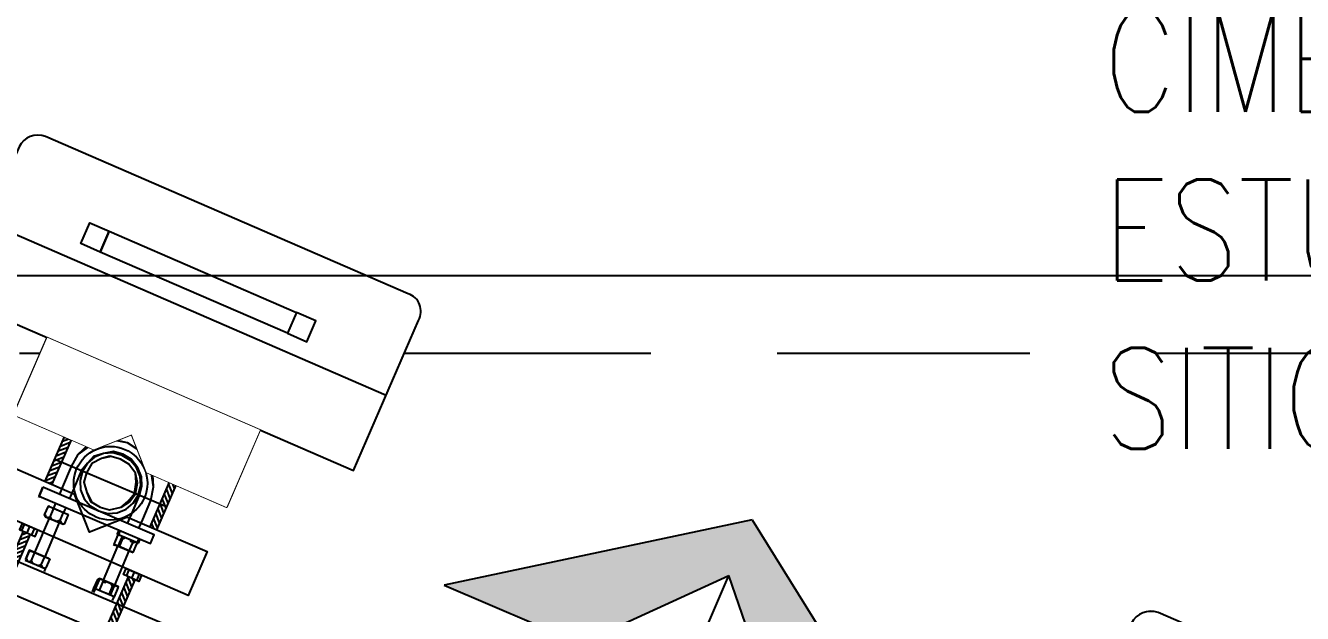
# Model space of a CAD drawing. Header units: millimetres. Extents: x 0 to 257, y -23 to 320.
# Drawn here: x 69.166 to 70.43, y -8.801 to -8.22 of the extents above; entities that cross this region are included whole.
import ezdxf

# ---------------------------------------------------------------- set-up
doc = ezdxf.new("R2010")
doc.units = ezdxf.units.MM
doc.header["$LTSCALE"] = 0.1
doc.set_wipeout_variables(frame=1)
doc.linetypes.add('DASHED2', pattern=[0.375, 0.25, -0.125])
for name, color, linetype in [('8', 8, 'Continuous'), ('FIBRA OPTICA AT&T', 5, 'Continuous'), ('titulos', 170, 'Continuous')]:
    doc.layers.add(name, color=color, linetype=linetype)
doc.styles.add('Romans', font='romans.shx', dxfattribs={"width": 0.8})
pattern_1 = [(135, (32.1043925, -60.0973595), (-0.00265165043, -0.00265165043), [])]
pattern_2 = [(45, (-32.1043925, -60.0973595), (0.00265165043, -0.00265165043), [])]

# ---------------------------------------------------------------- blocks, each defined once
blk = doc.blocks.new('FLECHA')
blk.add_hatch(color=256).paths.add_polyline_path([(0, 1.6239), (-0.2858, 1.4238), (-0.1214, 1.4238), (0, 1.5572), (0.1214, 1.4238), (0.2858, 1.4238)])
for p, q in [((0, 1.6239), (-0.2858, 1.4238)), ((0, 1.6239), (0.2858, 1.4238)), ((-0.1214, 1.4238), (0, 1.5572)), ((0.1214, 1.4238), (0, 1.5572)), ((0, 0), (0, 1.5572)), ((-0.2858, 1.4238), (-0.1214, 1.4238)), ((0.2858, 1.4238), (0.1214, 1.4238))]:
    blk.add_line(p, q)
blk = doc.blocks.new('Antena RF')
at = {"layer": '8', "ltscale": 0.05}
h = blk.add_hatch(dxfattribs=at)
h.set_pattern_fill('ANSI31', color=256, scale=0.03, angle=90, style=0)
h.set_pattern_definition(pattern_1)
h.paths.add_polyline_path([(-0.0602, 0.0779), (-0.0528, 0.0779), (-0.0528, 0.1578), (-0.0602, 0.1578)])
h = blk.add_hatch(dxfattribs=at)
h.set_pattern_fill('ANSI31', color=256, scale=0.03, angle=90, style=0)
h.set_pattern_definition(pattern_2)
h.paths.add_polyline_path([(0.0602, 0.0779), (0.0528, 0.0779), (0.0528, 0.1578), (0.0602, 0.1578)])
h = blk.add_hatch(dxfattribs=at)
h.set_pattern_fill('ANSI31', color=256, scale=0.03, angle=90, style=0)
h.set_pattern_definition(pattern_1)
h.paths.add_polyline_path([(-0.0528, 0.024), (-0.0602, 0.024), (-0.0602, -0.024), (-0.0528, -0.024)])
h = blk.add_hatch(dxfattribs=at)
h.set_pattern_fill('ANSI31', color=256, scale=0.03, angle=90, style=0)
h.set_pattern_definition(pattern_2)
h.paths.add_polyline_path([(0.0528, 0.024), (0.0602, 0.024), (0.0602, -0.024), (0.0528, -0.024)])
for points in [[(-0.0528, 0.0779), (-0.0528, 0.1578), (-0.0602, 0.1578), (-0.0602, 0.0779)], [(0.0528, 0.0779), (0.0528, 0.1578), (0.0602, 0.1578), (0.0602, 0.0779)], [(-0.0602, 0.024), (-0.0602, -0.024), (-0.0528, -0.024), (-0.0528, 0.024)], [(0.0602, 0.024), (0.0602, -0.024), (0.0528, -0.024), (0.0528, 0.024)]]:
    blk.add_lwpolyline(points)
for p, q in [((-0.062, 0.0779), (-0.062, 0.0713)), ((-0.0565, 0.0713), (-0.0565, 0.0779)), ((-0.0565, 0.0713), (-0.0565, 0.0779)), ((-0.051, 0.0779), (-0.051, 0.0713)), ((0.051, 0.0779), (0.051, 0.0713)), ((0.0565, 0.0713), (0.0565, 0.0779)), ((0.0565, 0.0713), (0.0565, 0.0779)), ((0.062, 0.0779), (0.062, 0.0713))]:
    blk.add_line(p, q, dxfattribs=at)
for points in [[(-0.0643, 0.0713), (-0.0643, 0.0779), (-0.0476, 0.0779), (-0.0476, 0.0713)], [(0.0643, 0.0713), (0.0643, 0.0779), (0.0476, 0.0779), (0.0476, 0.0713)]]:
    blk.add_lwpolyline(points, close=True, dxfattribs=at)
for points in [[(-0.0286, 0.024), (-0.1147, 0.024), (-0.1147, 0.0713), (0.1147, 0.0713), (0.1147, 0.024), (0.0286, 0.024)], [(-0.0286, 0.024), (0, 0.0526), (0.0286, 0.024)], [(-0.0286, -0.024), (0, -0.0526), (0.0286, -0.024)]]:
    blk.add_lwpolyline(points, dxfattribs=at)
blk.add_circle((0, 0), 0.0364, dxfattribs=at)
at = {"ltscale": 450}
blk.add_wipeout([(-0.2155, -0.1072), (0.2155, -0.1072), (0.2155, -0.2692), (0.2124, -0.279), (0.205, -0.2863), (0.1955, -0.2892), (-0.1955, -0.2892), (-0.2063, -0.2869), (-0.2136, -0.2793), (-0.2155, -0.2691)], dxfattribs=at)
blk.add_line((-0.2155, -0.1882), (0.2155, -0.1882), dxfattribs=at)
blk.add_lwpolyline([(-0.1955, -0.2892), (0.1955, -0.2892, 0.379386), (0.2155, -0.2692), (0.2155, -0.1072), (-0.2155, -0.1072), (-0.2155, -0.2691, 0.470848)], format="xyb", close=True, dxfattribs=at)
for points in [[(-0.1015, -0.2057), (-0.1225, -0.2057), (-0.1225, -0.2282), (-0.1015, -0.2282)], [(-0.1015, -0.2057), (0.1004, -0.2057), (0.1004, -0.2282), (-0.1015, -0.2282)], [(0.1004, -0.2057), (0.1214, -0.2057), (0.1214, -0.2282), (0.1004, -0.2282)]]:
    blk.add_lwpolyline(points, close=True, dxfattribs=at)
at = {"layer": '8', "ltscale": 0.05}
blk.add_lwpolyline([(0.0286, -0.024), (0.1147, -0.024), (0.1147, -0.1072), (-0.1147, -0.1072), (-0.1147, -0.024), (-0.0286, -0.024)], dxfattribs=at)
blk.add_wipeout([(-0.1147, -0.1072), (-0.1147, -0.024), (-0.0286, -0.024), (0, -0.0526), (0.0286, -0.024), (0.1147, -0.024), (0.1147, -0.1072)])
blk = doc.blocks.new('A$C462F3C73')
at = {"linetype": 'Continuous'}
for points in [[(40.833, -59.75), (-41.917, -59.667)], [(22.917, -61.667), (41.167, -61.667)], [(33.833, -61.75), (33.833, -62), (35.167, -62)], [(33.833, -61.75), (33.833, -62), (35.083, -62)], [(35.167, -61.75), (35.167, -62), (35.083, -62)], [(35.083, -62), (35.083, -61.75)], [(35.167, -61.75), (35.167, -62)], [(35.167, -62), (35.167, -61.75)], [(38.333, -61.75), (38.333, -61.917), (39.667, -61.917)], [(38.333, -61.75), (38.333, -61.917), (39.667, -61.917)], [(38.333, -62.583), (38.333, -62), (38.417, -61.917), (38.583, -61.917), (38.667, -62), (38.667, -62.583), (38.333, -62.583)], [(38.417, -61.917), (38.333, -62)], [(38.333, -62.583), (38.333, -62), (38.333, -62), (38.417, -61.917), (38.583, -61.917), (38.583, -62), (38.667, -62), (38.667, -62.583), (38.333, -62.583)], [(38.417, -61.917), (38.333, -62)], [(38.667, -62), (38.75, -62), (38.833, -61.917), (39.167, -61.917), (39.25, -62), (39.333, -62)], [(38.667, -62), (38.75, -62), (38.833, -61.917), (39.167, -61.917), (39.25, -62), (39.333, -62)], [(39.333, -62.583), (39.333, -62), (39.417, -61.917), (39.583, -61.917), (39.583, -62), (39.667, -62)], [(39.333, -62.583), (39.333, -62), (39.333, -62), (39.417, -61.917), (39.583, -61.917), (39.583, -62), (39.667, -62)], [(39.583, -61.917), (39.667, -62)], [(39.583, -61.917), (39.667, -62)], [(39.583, -61.917), (39.667, -62)], [(39.583, -61.917), (39.667, -62)], [(39.583, -61.917), (39.667, -62)], [(39.583, -61.917), (39.667, -62)], [(33.833, -62.583), (33.833, -62), (34.167, -62), (34.167, -62.583), (34.083, -62.583), (34, -62.667), (33.917, -62.667), (33.833, -62.583), (33.833, -62.583)], [(33.917, -62), (33.833, -62)], [(33.833, -62.583), (33.833, -62), (34.083, -62), (34.083, -62.583), (34, -62.667), (33.833, -62.667), (33.833, -62.583), (33.833, -62.583)], [(33.833, -62), (33.833, -62)], [(33.917, -62.667), (33.833, -62.583)], [(33.833, -62.667), (33.833, -62.583)], [(33.833, -62.667), (35.083, -62.667)], [(33.917, -62.667), (35.083, -62.667)], [(34.083, -62), (34.833, -62)], [(34.833, -62.583), (34.667, -62.583), (34.667, -62.667), (34.25, -62.667), (34.25, -62.583), (34.083, -62.583)], [(34.083, -62.667), (34.083, -64.917)], [(34.083, -62.667), (34.083, -64.917)], [(34.167, -62), (34.833, -62)], [(34.833, -62.583), (34.667, -62.583), (34.667, -62.667), (34.333, -62.667), (34.25, -62.583), (34.167, -62.583)], [(34.833, -62.583), (34.833, -62), (35.083, -62)], [(34.833, -62.583), (34.833, -62), (35.083, -62)], [(35.083, -62.583), (35.083, -62.667), (34.833, -62.667), (34.833, -62.583), (34.833, -62.583)], [(35.083, -62.583), (35.083, -62.667), (34.833, -62.667), (34.833, -62.583)], [(34.833, -62.667), (34.833, -64.917)], [(34.833, -62.667), (34.833, -64.917)], [(34.833, -62.667), (34.833, -64.917)], [(34.833, -62.667), (34.833, -64.917)], [(35.083, -62), (35.167, -62)], [(35.167, -62), (35.167, -62.583), (35.083, -62.667)], [(35.083, -62), (35.167, -62)], [(35.083, -62.583), (35.083, -62)], [(35.083, -62), (35.083, -62)], [(35.083, -62), (35.083, -62)], [(35.083, -62), (35.083, -62.583), (35.083, -62.667)], [(35.083, -62), (35.083, -62)], [(35.083, -62.583), (35.083, -62)], [(35.083, -62), (35.083, -62)], [(35.167, -62.583), (35.083, -62.583), (35.083, -62.667)], [(35.083, -62.667), (35.083, -62.583)], [(35.083, -62.667), (35.083, -62.583)], [(35.083, -62.583), (35.083, -62.667)], [(35.083, -62.667), (35.083, -62.583)], [(35.083, -62.667), (35.083, -62.583)], [(38.417, -62.583), (38.333, -62.583)], [(38.417, -62.583), (38.333, -62.583)], [(38.417, -62.583), (39.583, -62.583)], [(38.417, -62.583), (39.583, -62.583)], [(39.333, -62.583), (38.667, -62.583)], [(38.667, -64.833), (38.667, -62.583)], [(38.667, -64.833), (38.667, -62.583)], [(39.333, -62.583), (38.667, -62.583)], [(39.333, -64.833), (39.333, -62.583)], [(39.667, -62.583), (39.333, -62.583)], [(39.333, -64.833), (39.333, -62.583)], [(39.333, -64.833), (39.333, -62.583)], [(39.333, -64.833), (39.333, -62.583)], [(39.667, -62.583), (39.333, -62.583)], [(39.667, -62), (39.667, -62.583), (39.583, -62.583)], [(39.667, -62), (39.667, -62.583), (39.583, -62.583)], [(39.583, -62.583), (39.583, -62.5)], [(39.667, -62.583), (39.583, -62.583)], [(39.583, -62.583), (39.667, -62.583)], [(39.667, -62.583), (39.583, -62.583)], [(39.583, -62.583), (39.583, -62.583)], [(39.583, -62.583), (39.667, -62.583)], [(39.667, -62.583), (39.667, -62)], [(39.667, -62.583), (39.667, -62)], [(34.083, -64.917), (34.083, -65.5), (34, -65.583), (33.833, -65.583), (33.833, -65.5), (33.833, -65.5)], [(33.833, -64.917), (34.083, -64.917)], [(33.833, -64.917), (33.833, -65.5)], [(33.833, -64.917), (33.833, -64.917)], [(35.083, -64.917), (33.833, -64.917)], [(34.083, -64.917), (34.083, -65.5), (34, -65.5), (34, -65.583), (33.833, -65.583), (33.833, -65.5)], [(33.833, -64.917), (34.083, -64.917)], [(33.833, -64.917), (33.833, -65.5)], [(33.833, -64.917), (33.833, -64.917)], [(35.083, -64.917), (33.833, -64.917)], [(34.083, -64.917), (34.833, -64.917)], [(34.083, -64.917), (34.75, -64.917)], [(35.083, -64.917), (35.083, -65.5), (35.083, -65.5), (35.083, -65.583), (34.833, -65.583), (34.833, -65.5), (34.75, -65.5), (34.75, -64.917), (35.083, -64.917)], [(35.083, -64.917), (35.083, -65.5), (35.083, -65.583), (34.833, -65.583), (34.833, -65.5), (34.833, -64.917), (35.083, -64.917)], [(35.083, -64.917), (35.083, -64.833)], [(35.083, -64.917), (35.083, -64.833)], [(35.083, -64.917), (35.083, -65.5), (35.083, -65.583)], [(35.083, -64.917), (35.083, -64.917), (35.083, -64.917)], [(35.083, -64.917), (35.083, -64.917)], [(35.083, -64.917), (35.083, -65.5), (35.083, -65.583)], [(35.083, -64.917), (35.083, -64.917), (35.083, -64.917)], [(35.083, -64.917), (35.083, -64.917)], [(38.333, -64.917), (38.333, -64.917), (38.417, -64.833), (38.583, -64.833), (38.583, -64.917), (38.667, -64.917)], [(38.417, -64.833), (38.333, -64.917)], [(38.333, -64.917), (38.333, -64.917), (38.417, -64.833), (38.5, -64.833), (38.583, -64.917), (38.667, -64.917)], [(38.417, -64.833), (38.333, -64.917)], [(38.667, -64.917), (38.667, -65.5), (38.333, -65.5)], [(38.333, -64.917), (38.333, -65.5)], [(38.667, -64.917), (38.667, -65.5), (38.333, -65.5)], [(38.333, -64.917), (38.333, -65.5)], [(39.583, -64.833), (38.417, -64.833)], [(39.583, -64.833), (38.417, -64.833)], [(38.667, -64.917), (38.75, -64.917), (38.833, -64.833), (39.167, -64.833), (39.25, -64.917), (39.333, -64.917)], [(38.667, -64.917), (38.75, -64.917), (38.833, -64.833), (39.167, -64.833), (39.25, -64.917), (39.333, -64.917)], [(39.667, -64.917), (39.667, -65.5), (39.333, -65.5), (39.333, -64.917), (39.333, -64.917), (39.417, -64.833), (39.583, -64.833), (39.583, -64.917), (39.667, -64.917)], [(39.667, -64.917), (39.667, -65.5), (39.333, -65.5), (39.333, -64.917), (39.333, -64.917), (39.417, -64.833), (39.583, -64.833), (39.583, -64.917), (39.667, -64.917)], [(39.583, -64.833), (39.667, -64.917), (39.583, -64.833)], [(39.583, -64.833), (39.583, -64.833)], [(39.583, -64.833), (39.667, -64.917)], [(39.583, -64.833), (39.583, -64.917), (39.667, -64.917), (39.583, -64.833)], [(39.583, -64.833), (39.583, -64.833)], [(39.583, -64.833), (39.667, -64.917)], [(39.667, -64.917), (39.667, -65.5), (39.583, -65.5)], [(39.667, -64.917), (39.667, -65.5), (39.583, -65.5)], [(40.417, -66.417), (40.417, -65.833), (33.083, -65.833), (33.083, -66.417), (40.417, -66.417)], [(40.417, -66.417), (40.417, -65.833), (33.083, -65.833), (33.083, -66.417), (40.417, -66.417)], [(33.75, -65.583), (33.75, -65.833)], [(35.083, -65.833), (35.083, -65.583), (33.75, -65.583)], [(33.833, -65.583), (33.833, -65.5)], [(33.833, -65.583), (33.833, -65.5)], [(33.833, -65.583), (33.833, -65.833)], [(35.083, -65.833), (35.083, -65.583), (33.833, -65.583)], [(34.833, -65.5), (34.667, -65.5), (34.667, -65.583), (34.25, -65.583), (34.25, -65.5), (34.083, -65.5)], [(34.75, -65.5), (34.667, -65.5), (34.667, -65.583), (34.25, -65.583), (34.25, -65.5), (34.083, -65.5)], [(35.083, -65.583), (35.083, -65.5)], [(35.083, -65.583), (35.083, -65.5)], [(35.083, -65.583), (35.083, -65.5)], [(35.083, -65.583), (35.083, -65.5)], [(35.167, -65.833), (35.167, -65.583), (35.083, -65.583)], [(35.083, -65.833), (35.083, -65.583)], [(38.417, -65.5), (38.333, -65.5)], [(38.417, -65.5), (38.333, -65.5)], [(39.583, -65.5), (38.417, -65.5)], [(39.583, -65.5), (38.417, -65.5)], [(39.333, -65.5), (38.667, -65.5)], [(38.667, -65.833), (38.667, -65.5)], [(38.667, -65.833), (38.667, -65.5)], [(39.333, -65.5), (38.667, -65.5)], [(39.333, -65.833), (39.333, -65.5)], [(39.333, -65.833), (39.333, -65.5)], [(39.333, -65.833), (39.333, -65.5)], [(39.333, -65.833), (39.333, -65.5)], [(39.583, -65.5), (39.667, -65.5)], [(39.583, -65.5), (39.583, -65.5)], [(39.583, -65.5), (39.667, -65.5)], [(39.583, -65.5), (39.667, -65.5)], [(39.583, -65.5), (39.583, -65.5)], [(39.583, -65.5), (39.667, -65.5)], [(40.417, -65.833), (40.417, -65.75)], [(40.417, -65.833), (40.417, -66.417)], [(40.417, -66.417), (40.417, -65.833)], [(34.083, -66.417), (34.083, -67)], [(34.083, -66.417), (34.083, -67)], [(34.833, -66.417), (34.833, -67)], [(34.833, -66.417), (34.833, -67)], [(34.833, -66.417), (34.833, -67)], [(38.583, -68.25), (38.5, -67.667), (38.25, -67.167), (37.833, -66.75), (37.333, -66.5), (36.75, -66.417), (36.167, -66.5), (35.667, -66.75), (35.25, -67.167), (35, -67.667), (34.833, -68.25), (35, -68.833), (35.25, -69.333), (35.667, -69.75), (36.167, -70), (36.75, -70.083), (37.333, -70), (37.833, -69.75), (38.25, -69.333), (38.5, -68.833), (38.583, -68.25)], [(34.833, -66.417), (34.833, -67)], [(38.583, -68.25), (38.5, -67.667), (38.25, -67.167), (37.833, -66.75), (37.333, -66.5), (36.75, -66.417), (36.167, -66.5), (35.667, -66.75), (35.25, -67.167), (35, -67.667), (34.917, -68.25), (35, -68.833), (35.25, -69.333), (35.667, -69.75), (36.167, -70), (36.75, -70.083), (37.333, -70), (37.833, -69.75), (38.25, -69.333), (38.5, -68.833), (38.583, -68.25)], [(38.667, -66.917), (38.667, -66.417)], [(38.667, -66.917), (38.667, -66.417)], [(39.333, -66.917), (39.333, -66.417)], [(39.333, -66.917), (39.333, -66.417)], [(39.333, -66.917), (39.333, -66.417)], [(39.333, -66.917), (39.333, -66.417)], [(34.083, -67), (34.083, -68.25)], [(34.083, -67), (34.083, -68.25)], [(34.833, -67), (34.833, -68.25)], [(34.833, -67), (34.833, -68.25)], [(34.833, -67), (34.833, -68.25)], [(34.833, -67), (34.833, -68.25)], [(38.333, -68.25), (38.25, -67.667), (37.833, -67.167), (37.333, -66.75), (36.75, -66.667), (36.167, -66.75), (35.583, -67.167), (35.25, -67.667), (35.083, -68.25), (35.25, -68.917), (35.583, -69.417), (36.167, -69.75), (36.75, -69.833), (37.333, -69.75), (37.833, -69.417), (38.25, -68.917), (38.333, -68.25)], [(38.333, -68.25), (38.25, -67.667), (37.833, -67.167), (37.417, -66.75), (36.75, -66.667), (36.167, -66.75), (35.583, -67.167), (35.333, -67.667), (35.167, -68.25), (35.333, -68.917), (35.583, -69.417), (36.167, -69.75), (36.75, -69.833), (37.417, -69.75), (37.833, -69.417), (38.25, -68.917), (38.333, -68.25)], [(38.667, -68.25), (38.667, -66.917)], [(38.667, -68.25), (38.667, -66.917)], [(39.333, -68.25), (39.333, -66.917)], [(39.333, -68.25), (39.333, -66.917)], [(39.333, -68.25), (39.333, -66.917)], [(39.333, -68.25), (39.333, -66.917)], [(33.167, -68.25), (40.417, -68.25)], [(34.083, -68.25), (34.25, -69.083), (34.667, -69.75), (35.167, -70.417), (35.917, -70.75), (36.75, -70.917), (37.583, -70.75), (38.333, -70.417), (38.917, -69.75), (39.25, -69.083), (39.333, -68.25)], [(34.083, -68.25), (34.25, -69.083), (34.583, -69.75), (35.167, -70.417), (35.917, -70.75), (36.75, -70.917), (37.5, -70.75), (38.333, -70.417), (38.833, -69.75), (39.25, -69.083), (39.333, -68.25)], [(34.833, -68.25), (34.917, -68.833), (35.25, -69.333), (35.667, -69.75), (36.167, -70.083), (36.75, -70.167)], [(34.833, -68.25), (34.917, -68.833), (35.167, -69.333), (35.583, -69.75), (36.167, -70.083), (36.75, -70.167), (37.333, -70.083), (37.833, -69.75), (38.333, -69.333), (38.5, -68.833), (38.667, -68.25)], [(34.833, -68.25), (34.917, -68.833), (35.167, -69.333), (35.583, -69.75), (36.167, -70.083), (36.75, -70.167), (37.333, -70.083), (37.833, -69.75), (38.333, -69.333), (38.5, -68.833), (38.667, -68.25)], [(34.833, -68.25), (34.917, -68.833), (35.167, -69.333), (35.583, -69.75), (36.167, -70.083), (36.75, -70.167)], [(36.75, -70.917), (37.583, -70.75), (38.333, -70.417), (38.917, -69.833), (39.25, -69.083), (39.333, -68.25)]]:
    blk.add_lwpolyline(points, dxfattribs=at)
at = {"extrusion": (8.92565e-05, -0.000155498, 1), "xscale": 61.31944444444299, "yscale": 61.31944444444299, "zscale": 61.31944444444299, "rotation": 359.6375348272501}
for p in [(-36.69, -68.15, 0.007), (36.738, -68.249, 0.014)]:
    blk.add_blockref('Antena RF', p, dxfattribs=at)

msp = doc.modelspace()

# ---------------------------------------------------------------- linework, layer by layer
at = {"layer": '8', "linetype": 'DASHED2', "ltscale": 10}
msp.add_lwpolyline([(67.3974, -13.544), (72.3974, -13.544), (72.4104, -8.544), (67.3974, -8.544)], close=True, dxfattribs=at)

# ---------------------------------------------------------------- block references
at = {"layer": 'titulos', "extrusion": (-1.55544e-07, 3.13743e-07, 1), "xscale": 0.8937156915494029, "yscale": 0.8937156915494029, "zscale": 0.8937156915494029, "rotation": 336.9143263565192}
msp.add_blockref('FLECHA', (69.3166, -10.0437, 0), dxfattribs=at)

# ---------------------------------------------------------------- texts
at = {"layer": '8', "ltscale": 0.1, "insert": (70.2331, -8.0383), "char_height": 0.1, "width": 2.533239, "attachment_point": 1, "style": 'Romans'}
msp.add_mtext('EL DIMENSIONAMIENTO REAL DE LA CIMENTACIÓN ESTARÁ EN FUNCIÓN DEL ESTUDIO DE MECÁNICA DE SUELOS DEL SITIO Y DE LA ALTURA DE LA TORRE', dxfattribs=at)

# ---------------------------------------------------------------- next in the draw order: block references
at = {"layer": 'FIBRA OPTICA AT&T', "extrusion": (2.11369e-05, -0.000178044, 1), "xscale": 0.01630804077010236, "yscale": 0.01630804077010236, "zscale": 0.01630804077010236, "rotation": 156.9143268619366}
msp.add_blockref('A$C462F3C73', (69.3653, -9.9311, 0.0032), dxfattribs=at)

# ---------------------------------------------------------------- next in the draw order: linework, layer by layer
msp.add_lwpolyline([(67.4675, -8.4672), (67.4675, -13.9672), (72.9875, -13.9672), (72.9875, -8.4672)], close=True)

doc.saveas('drawing.dxf')
